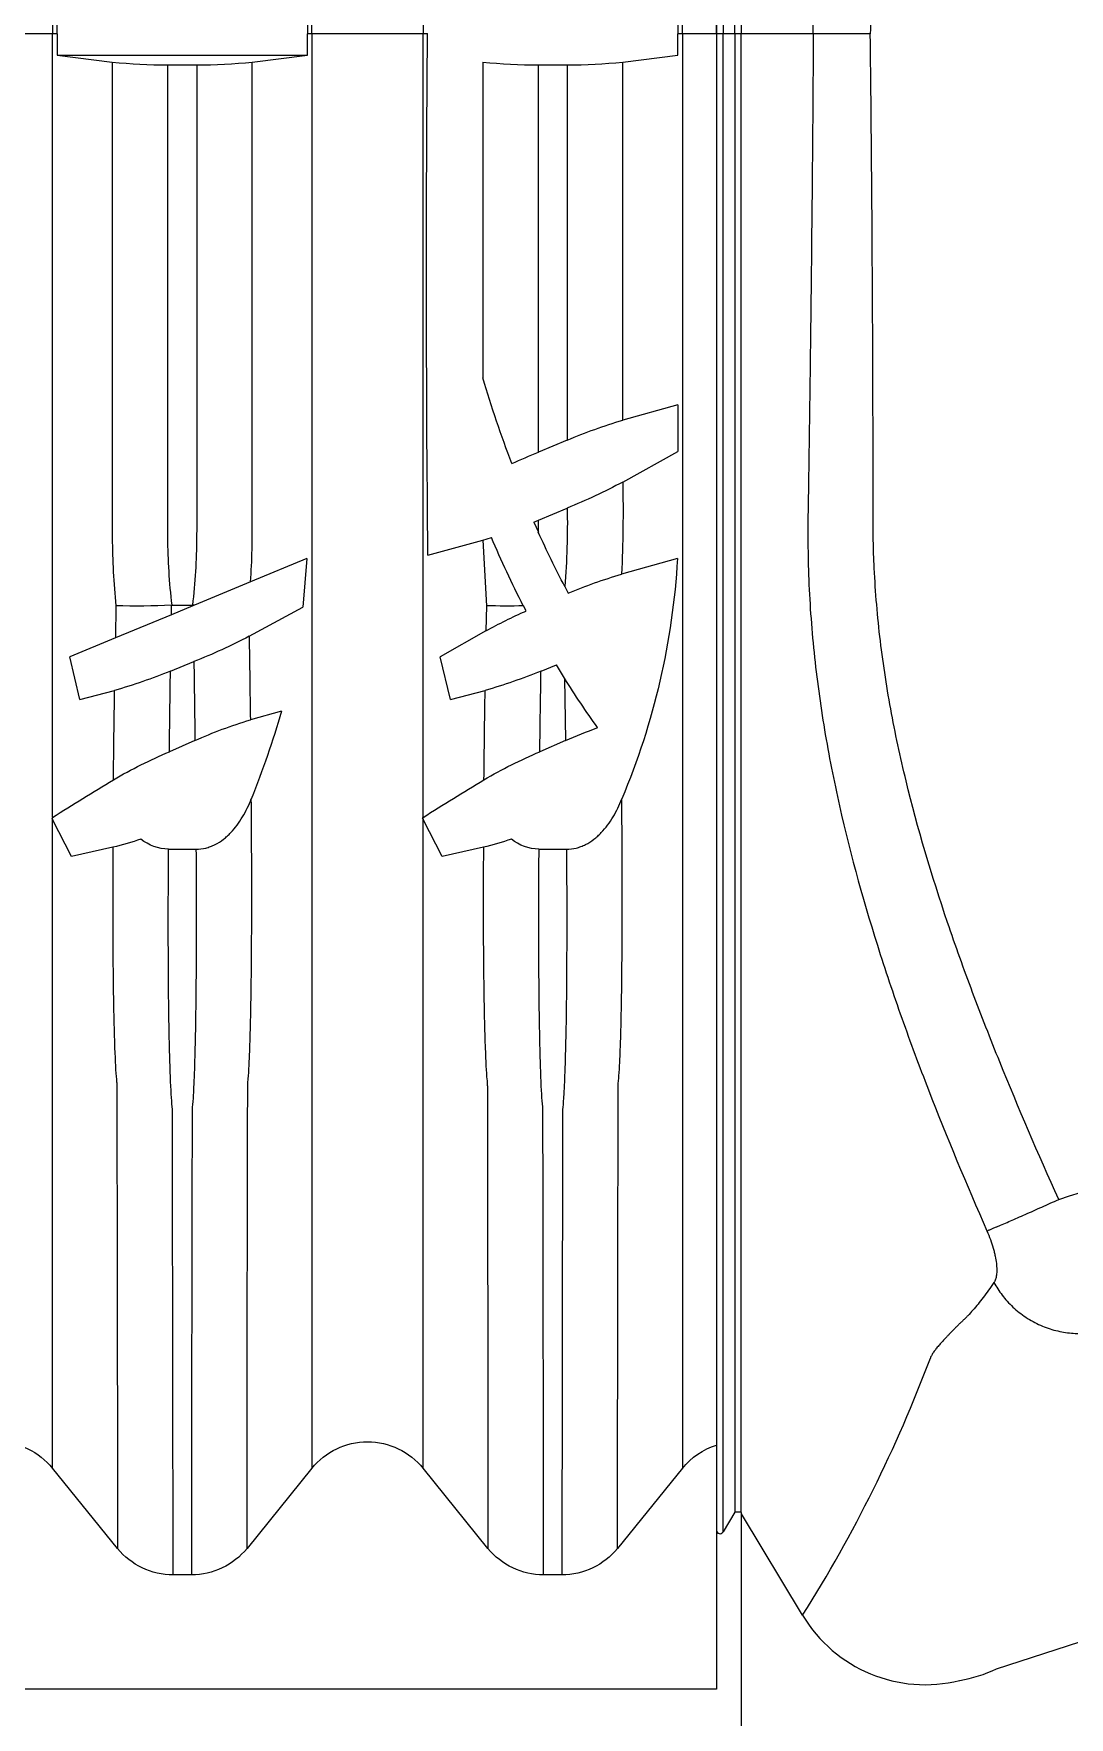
# Model space of a CAD drawing. Header units: millimetres. Extents: x -455371 to 117772, y -78417 to 116564.
# Drawn here: x -36843.1 to -36698.9, y 52981.6 to 53216 of the extents above; entities that cross this region are included whole.
import ezdxf

# ---------------------------------------------------------------- set-up
doc = ezdxf.new("R2010")
doc.units = ezdxf.units.MM
doc.layers.get('0').update_dxf_attribs({"color": 255})
doc.layers.add('BETON-STOP', color=141, linetype='Continuous')
doc.layers.add('Contorno-Cupolex', color=3, linetype='Continuous')
doc.layers.add('quote', color=5, linetype='Continuous', lineweight=15)

# ---------------------------------------------------------------- blocks, each defined once
blk = doc.blocks.new('Cupolex H50')
at = {"layer": 'Contorno-Cupolex', "linetype": 'Continuous'}
for p, q in [((19692.858, 10192.535), (19692.858, 10213.322)), ((19692.951, 10192.535), (19692.858, 10192.535)), ((19692.858, 10192.535), (19692.858, 10171.748)), ((19693.116, 10192.535), (19692.951, 10192.535)), ((19693.201, 10192.535), (19693.116, 10192.535)), ((19694.204, 10192.535), (19693.201, 10192.535)), ((19694.997, 10192.535), (19694.204, 10192.535)), ((19693.116, 10171.996), (19692.951, 10171.722)), ((19693.201, 10171.996), (19693.116, 10171.996)), ((19693.208, 10171.984), (19693.201, 10171.996)), ((19693.208, 10171.976), (19693.208, 10171.984)), ((19694.056, 10170.564), (19693.208, 10171.976)), ((19693.208, 10164.735), (19693.208, 10171.976)), ((19696.753, 10169.82), (19697.911, 10170.197))]:
    blk.add_line(p, q, dxfattribs=at)
for centre, radius, start, end in [((19671.606, 10256.75), 84.511, 287.92489, 291.36419), ((19677.575, 10180.979), 19.496, 327.7108, 339.4596), ((19692.908, 10171.747), 0.0499, 179.2776, 329.0373), ((19695.76, 10171.587), 1.987, 210.9888, 283.9535), ((19695.909, 10171.605), 1.974, 279.6297, 295.3053)]:
    blk.add_arc(centre, radius, start, end, dxfattribs=at)
for points, knots in [([(19693.116, 10192.535), (19693.116, 10193.816), (19693.116, 10195.097), (19693.116, 10197.018), (19693.116, 10197.659), (19693.116, 10198.46), (19693.116, 10198.621), (19693.116, 10198.942), (19693.116, 10199.104), (19693.116, 10199.39), (19693.116, 10199.514), (19693.116, 10199.767), (19693.116, 10199.896), (19693.116, 10200.537), (19693.116, 10201.023), (19693.116, 10201.973), (19693.116, 10202.439), (19693.116, 10203.761), (19693.116, 10204.543), (19693.116, 10205.471), (19693.116, 10205.74), (19693.116, 10206.182), (19693.116, 10206.355), (19693.116, 10206.517), (19693.116, 10206.547), (19693.116, 10206.586), (19693.116, 10206.598), (19693.116, 10206.622), (19693.116, 10206.633), (19693.116, 10206.693), (19693.116, 10206.743), (19693.116, 10206.894), (19693.116, 10206.994), (19693.116, 10207.497), (19693.116, 10207.899), (19693.116, 10209.911), (19693.116, 10211.52), (19693.116, 10213.074)], [0, 0, 0, 0, 0.0625, 0.0625, 0.09375, 0.09375, 0.101562, 0.101562, 0.109375, 0.109375, 0.117187, 0.117187, 0.125, 0.125, 0.15625, 0.15625, 0.1875, 0.1875, 0.25, 0.25, 0.28125, 0.28125, 0.3125, 0.3125, 0.320312, 0.320312, 0.324219, 0.324219, 0.328125, 0.328125, 0.34375, 0.34375, 0.375, 0.375, 0.5, 0.5, 1, 1, 1, 1]), ([(19693.201, 10213.074), (19693.201, 10211.52), (19693.201, 10209.911), (19693.201, 10207.899), (19693.201, 10207.497), (19693.201, 10206.994), (19693.201, 10206.894), (19693.201, 10206.743), (19693.201, 10206.693), (19693.201, 10206.633), (19693.201, 10206.622), (19693.201, 10206.598), (19693.201, 10206.586), (19693.201, 10206.547), (19693.201, 10206.517), (19693.201, 10206.355), (19693.201, 10206.182), (19693.201, 10205.74), (19693.201, 10205.471), (19693.201, 10204.543), (19693.201, 10203.761), (19693.201, 10202.439), (19693.201, 10201.973), (19693.201, 10201.023), (19693.201, 10200.537), (19693.201, 10199.896), (19693.201, 10199.767), (19693.201, 10199.514), (19693.201, 10199.39), (19693.201, 10199.104), (19693.201, 10198.942), (19693.201, 10198.621), (19693.201, 10198.46), (19693.201, 10197.659), (19693.201, 10197.018), (19693.201, 10195.097), (19693.201, 10193.816), (19693.201, 10192.535)], [0, 0, 0, 0, 0.5, 0.5, 0.625, 0.625, 0.65625, 0.65625, 0.671875, 0.671875, 0.675781, 0.675781, 0.679688, 0.679688, 0.6875, 0.6875, 0.71875, 0.71875, 0.75, 0.75, 0.8125, 0.8125, 0.84375, 0.84375, 0.875, 0.875, 0.882813, 0.882813, 0.890625, 0.890625, 0.898438, 0.898438, 0.90625, 0.90625, 0.9375, 0.9375, 1, 1, 1, 1]), ([(19694.204, 10192.535), (19694.201, 10193), (19694.195, 10193.932), (19694.182, 10195.335), (19694.168, 10196.624), (19694.152, 10197.796), (19694.141, 10198.585), (19694.133, 10199.112), (19694.127, 10199.469), (19694.134, 10200.097), (19694.19, 10200.998), (19694.328, 10202.07), (19694.597, 10203.479), (19694.973, 10204.852), (19695.427, 10206.202), (19695.795, 10207.192), (19696.194, 10208.185), (19696.475, 10208.833), (19696.619, 10209.166)], [0, 0, 0, 0, 0.081858, 0.164277, 0.247255, 0.309067, 0.370865, 0.386322, 0.40194, 0.433686, 0.497156, 0.560794, 0.624159, 0.750052, 0.811351, 0.87539, 0.93616, 1, 1, 1, 1]), ([(19697.616, 10208.729), (19697.527, 10208.528), (19697.343, 10208.117), (19697.069, 10207.48), (19696.755, 10206.724), (19696.415, 10205.856), (19696.124, 10205.045), (19695.909, 10204.392), (19695.709, 10203.738), (19695.485, 10202.915), (19695.27, 10201.916), (19695.118, 10200.908), (19695.05, 10200.064), (19695.036, 10199.515), (19695.035, 10199.26), (19695.035, 10199.086), (19695.036, 10198.603), (19695.034, 10197.811), (19695.03, 10196.404), (19695.021, 10194.997), (19695.009, 10193.59), (19695.001, 10192.887), (19694.997, 10192.535)], [0, 0, 0, 0, 0.039685, 0.081401, 0.12514, 0.187502, 0.249718, 0.280702, 0.311603, 0.373204, 0.434675, 0.49602, 0.557011, 0.587479, 0.595205, 0.603053, 0.61891, 0.682454, 0.745963, 0.872985, 0.936476, 1, 1, 1, 1]), ([(19692.951, 10199.383), (19692.951, 10199.251), (19692.951, 10199.12), (19692.951, 10198.681), (19692.951, 10198.373), (19692.951, 10197.452), (19692.951, 10196.837), (19692.951, 10194.993), (19692.951, 10193.764), (19692.951, 10192.535)], [0.8839302, 0.8839302, 0.8839302, 0.8839302, 0.890625, 0.890625, 0.90625, 0.90625, 0.9375, 0.9375, 1, 1, 1, 1]), ([(19692.951, 10185.719), (19692.951, 10185.84), (19692.951, 10185.961), (19692.951, 10186.389), (19692.951, 10186.697), (19692.951, 10187.619), (19692.951, 10188.233), (19692.951, 10190.077), (19692.951, 10191.306), (19692.951, 10192.535)], [0.8844651, 0.8844651, 0.8844651, 0.8844651, 0.890625, 0.890625, 0.90625, 0.90625, 0.9375, 0.9375, 1, 1, 1, 1]), ([(19693.116, 10192.535), (19693.116, 10191.89), (19693.116, 10191.245), (19693.116, 10189.955), (19693.116, 10189.309), (19693.116, 10188.019), (19693.116, 10187.374), (19693.116, 10186.406), (19693.116, 10186.083), (19693.116, 10185.44), (19693.116, 10185.117), (19693.116, 10184.478), (19693.116, 10184.165), (19693.116, 10183.551), (19693.116, 10183.249), (19693.116, 10182.657), (19693.116, 10182.365), (19693.116, 10181.811), (19693.116, 10181.544), (19693.116, 10180.784), (19693.116, 10180.317), (19693.116, 10179.729), (19693.116, 10179.548), (19693.116, 10179.222), (19693.116, 10179.074), (19693.116, 10178.693), (19693.116, 10178.525), (19693.116, 10178.326), (19693.116, 10178.225), (19693.116, 10178.024), (19693.116, 10177.924), (19693.116, 10177.723), (19693.116, 10177.623), (19693.116, 10177.321), (19693.116, 10177.121), (19693.116, 10176.719), (19693.116, 10176.518), (19693.116, 10175.916), (19693.116, 10175.515), (19693.116, 10174.712), (19693.116, 10174.311), (19693.116, 10173.271), (19693.116, 10172.633), (19693.116, 10171.996)], [0, 0, 0, 0, 0.032927, 0.032927, 0.065853, 0.065853, 0.09878, 0.09878, 0.115243, 0.115243, 0.131706, 0.131706, 0.14817, 0.14817, 0.164633, 0.164633, 0.181096, 0.181096, 0.197559, 0.197559, 0.230486, 0.230486, 0.246949, 0.246949, 0.263413, 0.263413, 0.296339, 0.296339, 0.329266, 0.329266, 0.362192, 0.362192, 0.395119, 0.395119, 0.460972, 0.460972, 0.526825, 0.526825, 0.658531, 0.658531, 0.790238, 0.790238, 1, 1, 1, 1]), ([(19693.201, 10171.996), (19693.201, 10172.633), (19693.201, 10173.271), (19693.201, 10174.311), (19693.201, 10174.712), (19693.201, 10175.515), (19693.201, 10175.916), (19693.201, 10176.518), (19693.201, 10176.719), (19693.201, 10177.121), (19693.201, 10177.321), (19693.201, 10177.623), (19693.201, 10177.723), (19693.201, 10177.924), (19693.201, 10178.024), (19693.201, 10178.225), (19693.201, 10178.326), (19693.201, 10178.525), (19693.201, 10178.693), (19693.201, 10179.074), (19693.201, 10179.222), (19693.201, 10179.548), (19693.201, 10179.729), (19693.201, 10180.317), (19693.201, 10180.784), (19693.201, 10181.544), (19693.201, 10181.811), (19693.201, 10182.365), (19693.201, 10182.657), (19693.201, 10183.249), (19693.201, 10183.551), (19693.201, 10184.165), (19693.201, 10184.478), (19693.201, 10185.117), (19693.201, 10185.44), (19693.201, 10186.083), (19693.201, 10186.406), (19693.201, 10187.374), (19693.201, 10188.019), (19693.201, 10189.309), (19693.201, 10189.955), (19693.201, 10191.245), (19693.201, 10191.89), (19693.201, 10192.535)], [0, 0, 0, 0, 0.209762, 0.209762, 0.341469, 0.341469, 0.473175, 0.473175, 0.539028, 0.539028, 0.604881, 0.604881, 0.637808, 0.637808, 0.670734, 0.670734, 0.703661, 0.703661, 0.736587, 0.736587, 0.753051, 0.753051, 0.769514, 0.769514, 0.802441, 0.802441, 0.818904, 0.818904, 0.835367, 0.835367, 0.85183, 0.85183, 0.868294, 0.868294, 0.884757, 0.884757, 0.90122, 0.90122, 0.934147, 0.934147, 0.967073, 0.967073, 1, 1, 1, 1]), ([(19694.204, 10192.535), (19694.196, 10191.132), (19694.183, 10189.729), (19694.161, 10187.975), (19694.157, 10187.624), (19694.15, 10187.098), (19694.147, 10186.923), (19694.142, 10186.572), (19694.14, 10186.397), (19694.136, 10186.134), (19694.134, 10186.047), (19694.131, 10185.871), (19694.13, 10185.783), (19694.129, 10185.648), (19694.129, 10185.603), (19694.129, 10185.513), (19694.13, 10185.468), (19694.131, 10185.333), (19694.133, 10185.243), (19694.145, 10184.793), (19694.167, 10184.434), (19694.219, 10183.895), (19694.239, 10183.716), (19694.285, 10183.358), (19694.31, 10183.179), (19694.396, 10182.644), (19694.463, 10182.291), (19694.692, 10181.241), (19694.881, 10180.552), (19695.203, 10179.533), (19695.317, 10179.195), (19695.554, 10178.525), (19695.678, 10178.193), (19696.062, 10177.202), (19696.335, 10176.551), (19696.619, 10175.905)], [0, 0, 0, 0, 0.25, 0.25, 0.3125, 0.3125, 0.34375, 0.34375, 0.375, 0.375, 0.390625, 0.390625, 0.40625, 0.40625, 0.414062, 0.414062, 0.421875, 0.421875, 0.4375, 0.4375, 0.5, 0.5, 0.53125, 0.53125, 0.5625, 0.5625, 0.625, 0.625, 0.75, 0.75, 0.8125, 0.8125, 0.875, 0.875, 1, 1, 1, 1]), ([(19697.616, 10176.341), (19697.331, 10176.975), (19697.057, 10177.611), (19696.667, 10178.572), (19696.541, 10178.894), (19696.298, 10179.54), (19696.182, 10179.865), (19695.851, 10180.841), (19695.655, 10181.496), (19695.414, 10182.489), (19695.342, 10182.822), (19695.25, 10183.325), (19695.222, 10183.493), (19695.172, 10183.829), (19695.149, 10183.997), (19695.091, 10184.501), (19695.064, 10184.838), (19695.045, 10185.259), (19695.042, 10185.344), (19695.039, 10185.47), (19695.038, 10185.513), (19695.037, 10185.597), (19695.036, 10185.639), (19695.035, 10185.766), (19695.035, 10185.853), (19695.035, 10186.027), (19695.035, 10186.115), (19695.036, 10186.379), (19695.035, 10186.556), (19695.035, 10186.907), (19695.035, 10187.083), (19695.033, 10187.611), (19695.032, 10187.963), (19695.025, 10189.721), (19695.013, 10191.128), (19694.997, 10192.535)], [0, 0, 0, 0, 0.125, 0.125, 0.1875, 0.1875, 0.25, 0.25, 0.375, 0.375, 0.4375, 0.4375, 0.46875, 0.46875, 0.5, 0.5, 0.5625, 0.5625, 0.578125, 0.578125, 0.585938, 0.585938, 0.59375, 0.59375, 0.609375, 0.609375, 0.625, 0.625, 0.65625, 0.65625, 0.6875, 0.6875, 0.75, 0.75, 1, 1, 1, 1]), ([(19692.951, 10171.722), (19692.951, 10173.251), (19692.951, 10174.786), (19692.951, 10176.704), (19692.951, 10177.088), (19692.951, 10177.663), (19692.951, 10177.855), (19692.951, 10178.071), (19692.951, 10178.095), (19692.951, 10178.143), (19692.951, 10178.165), (19692.951, 10178.247), (19692.951, 10178.319), (19692.951, 10178.585), (19692.951, 10178.839), (19692.951, 10179.308), (19692.951, 10179.479), (19692.951, 10179.851), (19692.951, 10180.054), (19692.951, 10180.701), (19692.951, 10181.177), (19692.951, 10181.956), (19692.951, 10182.229), (19692.951, 10182.785), (19692.951, 10183.07), (19692.951, 10183.649), (19692.951, 10183.944), (19692.951, 10184.545), (19692.951, 10184.854), (19692.951, 10185.314), (19692.951, 10185.468), (19692.951, 10185.654), (19692.951, 10185.686), (19692.951, 10185.719)], [0, 0, 0, 0, 0.5, 0.5, 0.625, 0.625, 0.6875, 0.6875, 0.6953125, 0.6953125, 0.703125, 0.703125, 0.71875, 0.71875, 0.75, 0.75, 0.765625, 0.765625, 0.78125, 0.78125, 0.8125, 0.8125, 0.828125, 0.828125, 0.84375, 0.84375, 0.859375, 0.859375, 0.875, 0.875, 0.8828125, 0.8828125, 0.8844651, 0.8844651, 0.8844651, 0.8844651]), ([(19696.619, 10175.905), (19696.636, 10175.864), (19696.652, 10175.824), (19696.681, 10175.745), (19696.694, 10175.705), (19696.711, 10175.647), (19696.716, 10175.628), (19696.725, 10175.591), (19696.729, 10175.572), (19696.74, 10175.519), (19696.745, 10175.485), (19696.751, 10175.438), (19696.752, 10175.423), (19696.754, 10175.393), (19696.755, 10175.379), (19696.755, 10175.338), (19696.753, 10175.313), (19696.747, 10175.269), (19696.743, 10175.249), (19696.731, 10175.215), (19696.724, 10175.2), (19696.715, 10175.188)], [0, 0, 0, 0, 0.125, 0.125, 0.25, 0.25, 0.3125, 0.3125, 0.375, 0.375, 0.5, 0.5, 0.5625, 0.5625, 0.625, 0.625, 0.75, 0.75, 0.875, 0.875, 1, 1, 1, 1]), ([(19696.715, 10175.188), (19696.665, 10175.114), (19696.616, 10175.044), (19696.518, 10174.916), (19696.47, 10174.857), (19696.4, 10174.777), (19696.377, 10174.751), (19696.342, 10174.715), (19696.331, 10174.704), (19696.314, 10174.687), (19696.308, 10174.681), (19696.297, 10174.67), (19696.291, 10174.665), (19696.274, 10174.649), (19696.263, 10174.638), (19696.246, 10174.622), (19696.24, 10174.617), (19696.228, 10174.606), (19696.223, 10174.6), (19696.211, 10174.589), (19696.206, 10174.584), (19696.194, 10174.572), (19696.189, 10174.567), (19696.178, 10174.556), (19696.173, 10174.55), (19696.163, 10174.54), (19696.158, 10174.535), (19696.133, 10174.509), (19696.113, 10174.49), (19696.085, 10174.46), (19696.076, 10174.451), (19696.058, 10174.432), (19696.05, 10174.423), (19696.024, 10174.395), (19696.008, 10174.378), (19695.977, 10174.344), (19695.963, 10174.328), (19695.935, 10174.296), (19695.922, 10174.281), (19695.898, 10174.25), (19695.887, 10174.236), (19695.867, 10174.207), (19695.859, 10174.193), (19695.847, 10174.172), (19695.844, 10174.165), (19695.839, 10174.155), (19695.837, 10174.152), (19695.834, 10174.145), (19695.833, 10174.142), (19695.832, 10174.138)], [0, 0, 0, 0, 0.125, 0.125, 0.25, 0.25, 0.3125, 0.3125, 0.34375, 0.34375, 0.359375, 0.359375, 0.375, 0.375, 0.40625, 0.40625, 0.421875, 0.421875, 0.4375, 0.4375, 0.453125, 0.453125, 0.46875, 0.46875, 0.484375, 0.484375, 0.5, 0.5, 0.5625, 0.5625, 0.59375, 0.59375, 0.625, 0.625, 0.6875, 0.6875, 0.75, 0.75, 0.8125, 0.8125, 0.875, 0.875, 0.9375, 0.9375, 0.96875, 0.96875, 0.984375, 0.984375, 1, 1, 1, 1])]:
    blk.add_open_spline(points, degree=3, knots=knots, dxfattribs=at)
for points, weights in [([(19696.619, 10175.905), (19696.875, 10176.009), (19697.616, 10176.341)], [1, 0.837824847321, 1]), ([(19696.715, 10175.188), (19697.215, 10174.272), (19698.2, 10174.517)], [1, 0.774238593566, 1])]:
    blk.add_rational_spline(points, weights, degree=2, dxfattribs=at)
blk = doc.blocks.new('*U2212')
at = {"xscale": 10.01836209701863, "yscale": 10.01836209701863, "zscale": 10.01836209701863}
blk.add_blockref('Cupolex H50', (-197854.97, -102387.76), dxfattribs=at)
blk = doc.blocks.new('*U2213')
at = {"layer": 'quote', "color": 0, "linetype": 'ByBlock', "lineweight": -2, "transparency": 16777216}
blk.add_blockref('*U2212', (1345, -1345), dxfattribs=at)
blk = doc.blocks.new('Bs H50 tacca 4')
at = {"layer": 'BETON-STOP'}
for p, q in [((19692.858, 10055.839), (19675.579, 10055.839)), ((19692.858, 10009.839), (19692.858, 10055.839)), ((19685.561, 10054.254), (19685.306, 10054.254)), ((19690.711, 10054.254), (19690.456, 10054.254)), ((19684.533, 10053.884), (19683.631, 10052.772)), ((19687.235, 10052.772), (19686.334, 10053.884)), ((19689.683, 10053.884), (19688.781, 10052.772)), ((19692.385, 10052.772), (19691.484, 10053.884)), ((19683.895, 10044.27), (19683.631, 10043.755)), ((19684.469, 10044.143), (19683.895, 10044.27)), ((19685.243, 10044.17), (19685.624, 10044.17)), ((19689.045, 10044.27), (19688.781, 10043.755)), ((19689.619, 10044.143), (19689.045, 10044.27)), ((19690.393, 10044.17), (19690.774, 10044.17)), ((19683.62, 10043.734), (19683.631, 10043.755)), ((19683.631, 10043.728), (19683.62, 10043.734)), ((19688.77, 10043.734), (19688.781, 10043.755)), ((19688.781, 10043.728), (19688.77, 10043.734)), ((19685.61, 10042.661), (19685.255, 10042.815)), ((19690.76, 10042.661), (19690.405, 10042.815)), ((19690.748, 10041.794), (19690.76, 10042.661)), ((19686.811, 10042.253), (19686.38, 10042.373)), ((19684.01, 10042.089), (19683.87, 10041.498)), ((19684.01, 10042.089), (19684.492, 10041.964)), ((19689.16, 10042.089), (19689.02, 10041.498)), ((19689.16, 10042.089), (19689.642, 10041.964)), ((19685.27, 10041.694), (19685.595, 10041.563)), ((19690.42, 10041.694), (19690.634, 10041.608)), ((19690.748, 10041.794), (19690.634, 10041.608)), ((19684.504, 10041.235), (19683.87, 10041.498)), ((19689.655, 10041.136), (19689.02, 10041.498)), ((19684.511, 10040.787), (19684.504, 10041.235)), ((19685.282, 10040.913), (19684.504, 10041.235)), ((19686.363, 10041.212), (19687.111, 10040.805)), ((19689.661, 10040.787), (19689.655, 10041.136)), ((19685.282, 10040.913), (19685.285, 10040.779)), ((19685.582, 10040.789), (19685.282, 10040.913)), ((19685.285, 10040.779), (19685.292, 10040.779)), ((19685.292, 10040.779), (19685.575, 10040.779)), ((19685.575, 10040.779), (19685.582, 10040.779)), ((19685.582, 10040.779), (19685.582, 10040.789)), ((19685.603, 10040.78), (19685.582, 10040.789)), ((19685.603, 10040.78), (19685.582, 10040.779)), ((19686.383, 10040.457), (19685.603, 10040.78)), ((19687.166, 10040.132), (19687.111, 10040.805)), ((19689.611, 10039.876), (19689.661, 10040.787)), ((19690.212, 10040.86), (19690.175, 10040.789)), ((19687.166, 10040.132), (19686.383, 10040.457)), ((19690.751, 10040.522), (19690.799, 10040.613)), ((19692.316, 10040.132), (19691.54, 10040.348)), ((19688.849, 10040.085), (19689.611, 10039.876)), ((19689.611, 10039.876), (19689.732, 10039.839)), ((19690.319, 10039.624), (19690.383, 10039.766)), ((19690.383, 10039.766), (19690.383, 10039.597)), ((19690.319, 10039.624), (19690.383, 10039.597)), ((19690.383, 10039.597), (19690.784, 10039.431)), ((19691.557, 10039.07), (19692.324, 10038.645)), ((19690.383, 10038.652), (19690.383, 10033.275)), ((19690.784, 10038.486), (19690.383, 10038.652)), ((19692.324, 10037.996), (19692.324, 10038.645)), ((19690.784, 10033.275), (19690.784, 10038.486)), ((19692.324, 10037.996), (19691.557, 10038.208)), ((19683.693, 10033.139), (19684.46, 10033.237)), ((19685.634, 10033.275), (19685.233, 10033.275)), ((19686.407, 10033.237), (19687.174, 10033.139)), ((19690.784, 10033.275), (19690.383, 10033.275)), ((19691.557, 10033.237), (19692.324, 10033.139)), ((19683.693, 10032.839), (19683.693, 10033.139)), ((19683.693, 10033.139), (19687.174, 10033.139)), ((19687.174, 10033.139), (19687.174, 10032.839)), ((19692.324, 10033.139), (19692.324, 10032.839)), ((19683.631, 10032.839), (19682.085, 10032.839)), ((19683.693, 10032.839), (19683.631, 10032.839)), ((19683.693, 10032.839), (19683.693, 10032.539)), ((19687.235, 10032.839), (19687.174, 10032.839)), ((19687.174, 10032.539), (19687.174, 10032.839)), ((19688.781, 10032.839), (19687.235, 10032.839)), ((19688.843, 10032.839), (19688.781, 10032.839)), ((19692.385, 10032.839), (19692.324, 10032.839)), ((19692.324, 10032.539), (19692.324, 10032.839)), ((19692.858, 10032.839), (19692.385, 10032.839))]:
    blk.add_line(p, q, dxfattribs=at)
for centre, radius, start, end in [((19685.307, 10053.259), 0.995, 90.0853, 141.0771), ((19685.559, 10053.258), 0.996, 38.931, 89.9066), ((19690.457, 10053.259), 0.995, 90.0853, 141.0771), ((19690.709, 10053.258), 0.996, 38.931, 89.9066), ((19682.858, 10053.395), 0.992, 218.8507, 321.1493), ((19688.008, 10053.395), 0.992, 218.8507, 321.1493), ((19693.158, 10053.395), 0.992, 218.8507, 252.4043), ((19685.256, 10043.537), 0.633, 91.2639, 128.8863), ((19690.406, 10043.537), 0.633, 91.2639, 128.8863), ((19683.423, 10039.817), 4.451, 71.1754, 76.4034), ((19688.573, 10039.817), 4.451, 71.1754, 76.4034), ((19703.713, 10075.219), 37.349, 237.473, 238.9994), ((19708.863, 10075.219), 37.349, 237.473, 238.9994), ((19674.405, 10038.676), 12.912, 16.0869, 21.8067), ((19682.218, 10039.553), 10.115, 3.2828, 22.796), ((19925.582, 10045.627), 241.117, 180.57577, 180.87046), ((19688.111, 10049.505), 7.274, 240.0223, 246.8784), ((19930.732, 10045.627), 241.117, 180.57577, 180.87046), ((19693.261, 10049.505), 7.274, 240.0223, 246.8784), ((20008.511, 10046.687), 323.28, 180.68628, 180.88504), ((20013.661, 10046.687), 323.28, 180.68628, 180.88504), ((19336.282, 10047.052), 349.356, 359.09979, 359.2798), ((19688.224, 10048.493), 6.392, 245.8601, 253.2339), ((19694.279, 10050.745), 8.817, 246.4812, 249.6136), ((19250.396, 10048.421), 436.026, 359.05265, 359.20533), ((19701.177, 10035.322), 12.274, 144.3188, 148.1761), ((19682.612, 10035.294), 6.93, 67.4443, 74.2569), ((19687.762, 10035.294), 6.93, 67.4443, 74.2569), ((19682.588, 10033.981), 8.157, 62.4371, 68.3733), ((19693.121, 10047.441), 7.195, 241.1997, 246.1501), ((19684.804, 10031.86), 8.932, 86.9126, 91.8782), ((19689.941, 10033.676), 7.116, 88.1178, 92.2569), ((19703.083, 10034.189), 14.498, 152.9216, 157.0622), ((19705.558, 10032.839), 16.682, 152.577, 155.463), ((19679.604, 10039.643), 11.182, 358.9164, 4.5085), ((19693.586, 10047.229), 7.179, 247.1514, 253.4401), ((19671.171, 10039.447), 20.389, 358.9401, 2.5327), ((20065.034, 10036.159), 376.206, 179.4021, 180.50569), ((19687.603, 10031.628), 8.426, 62.0178, 67.8232), ((19705.558, 10032.839), 16.65, 158.9776, 163.305), ((19694.484, 10048.562), 10.725, 245.3846, 247.52), ((19693.647, 10045.218), 7.315, 246.961, 253.3986), ((19685.169, 10026.768), 6.508, 89.4367, 96.2533), ((19685.686, 10026.53), 6.746, 83.8671, 90.4429), ((19690.319, 10026.768), 6.508, 89.4367, 96.2533), ((19690.836, 10026.53), 6.746, 83.8671, 90.4429)]:
    blk.add_arc(centre, radius, start, end, dxfattribs=at)
for points, knots in [([(19685.306, 10054.254), (19685.306, 10053.001), (19685.303, 10051.745), (19685.3, 10049.861), (19685.299, 10049.233), (19685.298, 10048.448), (19685.297, 10048.291), (19685.297, 10048.056), (19685.297, 10047.977), (19685.297, 10047.859), (19685.298, 10047.822), (19685.294, 10047.739), (19685.287, 10047.685), (19685.275, 10047.495), (19685.268, 10047.326), (19685.258, 10047.001), (19685.255, 10046.882), (19685.25, 10046.625), (19685.247, 10046.488), (19685.242, 10046.048), (19685.24, 10045.717), (19685.239, 10044.983), (19685.24, 10044.59), (19685.243, 10044.17)], [0, 0, 0, 0, 0.5, 0.5, 0.75, 0.75, 0.8125, 0.8125, 0.84375, 0.84375, 0.859375, 0.859375, 0.875, 0.875, 0.90625, 0.90625, 0.921875, 0.921875, 0.9375, 0.9375, 0.96875, 0.96875, 1, 1, 1, 1]), ([(19685.624, 10044.17), (19685.627, 10044.593), (19685.628, 10044.988), (19685.627, 10045.538), (19685.626, 10045.715), (19685.624, 10046.048), (19685.623, 10046.205), (19685.617, 10046.646), (19685.612, 10046.902), (19685.602, 10047.227), (19685.598, 10047.324), (19685.591, 10047.495), (19685.587, 10047.568), (19685.579, 10047.694), (19685.572, 10047.746), (19685.569, 10047.827), (19685.57, 10047.865), (19685.57, 10047.983), (19685.57, 10048.061), (19685.569, 10048.296), (19685.569, 10048.453), (19685.567, 10049.238), (19685.566, 10049.865), (19685.563, 10051.747), (19685.561, 10053.002), (19685.561, 10054.254)], [0, 0, 0, 0, 0.03125, 0.03125, 0.046875, 0.046875, 0.0625, 0.0625, 0.09375, 0.09375, 0.109375, 0.109375, 0.125, 0.125, 0.140625, 0.140625, 0.15625, 0.15625, 0.1875, 0.1875, 0.25, 0.25, 0.5, 0.5, 1, 1, 1, 1]), ([(19690.456, 10054.254), (19690.456, 10053.001), (19690.453, 10051.745), (19690.45, 10049.861), (19690.449, 10049.233), (19690.448, 10048.448), (19690.447, 10048.291), (19690.447, 10048.056), (19690.447, 10047.977), (19690.447, 10047.859), (19690.448, 10047.822), (19690.444, 10047.739), (19690.437, 10047.685), (19690.425, 10047.495), (19690.418, 10047.326), (19690.408, 10047.001), (19690.405, 10046.882), (19690.4, 10046.625), (19690.397, 10046.488), (19690.392, 10046.048), (19690.39, 10045.717), (19690.389, 10044.983), (19690.39, 10044.59), (19690.393, 10044.17)], [0, 0, 0, 0, 0.5, 0.5, 0.75, 0.75, 0.8125, 0.8125, 0.84375, 0.84375, 0.859375, 0.859375, 0.875, 0.875, 0.90625, 0.90625, 0.921875, 0.921875, 0.9375, 0.9375, 0.96875, 0.96875, 1, 1, 1, 1]), ([(19690.774, 10044.17), (19690.777, 10044.593), (19690.778, 10044.988), (19690.777, 10045.538), (19690.776, 10045.715), (19690.774, 10046.048), (19690.773, 10046.205), (19690.767, 10046.646), (19690.762, 10046.902), (19690.752, 10047.227), (19690.748, 10047.324), (19690.741, 10047.495), (19690.737, 10047.568), (19690.729, 10047.694), (19690.722, 10047.746), (19690.719, 10047.827), (19690.72, 10047.865), (19690.72, 10047.983), (19690.72, 10048.061), (19690.719, 10048.296), (19690.719, 10048.453), (19690.717, 10049.238), (19690.716, 10049.865), (19690.713, 10051.747), (19690.711, 10053.002), (19690.711, 10054.254)], [0, 0, 0, 0, 0.03125, 0.03125, 0.046875, 0.046875, 0.0625, 0.0625, 0.09375, 0.09375, 0.109375, 0.109375, 0.125, 0.125, 0.140625, 0.140625, 0.15625, 0.15625, 0.1875, 0.1875, 0.25, 0.25, 0.5, 0.5, 1, 1, 1, 1]), ([(19684.469, 10044.143), (19684.467, 10044.552), (19684.467, 10044.933), (19684.468, 10045.461), (19684.469, 10045.628), (19684.472, 10045.942), (19684.474, 10046.089), (19684.478, 10046.363), (19684.481, 10046.49), (19684.487, 10046.725), (19684.49, 10046.833), (19684.501, 10047.122), (19684.508, 10047.265), (19684.52, 10047.391), (19684.523, 10047.413), (19684.524, 10047.453), (19684.524, 10047.472), (19684.524, 10047.53), (19684.524, 10047.569), (19684.524, 10047.685), (19684.524, 10047.763), (19684.525, 10047.995), (19684.525, 10048.15), (19684.527, 10048.925), (19684.527, 10049.546), (19684.531, 10051.406), (19684.533, 10052.646), (19684.533, 10053.884)], [0, 0, 0, 0, 0.03125, 0.03125, 0.046875, 0.046875, 0.0625, 0.0625, 0.078125, 0.078125, 0.09375, 0.09375, 0.125, 0.125, 0.132812, 0.132812, 0.140625, 0.140625, 0.15625, 0.15625, 0.1875, 0.1875, 0.25, 0.25, 0.5, 0.5, 1, 1, 1, 1]), ([(19686.334, 10053.884), (19686.334, 10052.623), (19686.336, 10051.359), (19686.339, 10049.464), (19686.34, 10048.832), (19686.342, 10048.042), (19686.342, 10047.884), (19686.343, 10047.647), (19686.343, 10047.568), (19686.343, 10047.469), (19686.343, 10047.45), (19686.344, 10047.409), (19686.347, 10047.386), (19686.355, 10047.308), (19686.359, 10047.246), (19686.366, 10047.098), (19686.37, 10047.012), (19686.377, 10046.819), (19686.38, 10046.709), (19686.389, 10046.352), (19686.393, 10046.075), (19686.397, 10045.603), (19686.398, 10045.436), (19686.399, 10045.084), (19686.4, 10044.897), (19686.399, 10044.32), (19686.397, 10043.909), (19686.393, 10043.472)], [0, 0, 0, 0, 0.5, 0.5, 0.75, 0.75, 0.8125, 0.8125, 0.84375, 0.84375, 0.851563, 0.851563, 0.859375, 0.859375, 0.875, 0.875, 0.890625, 0.890625, 0.90625, 0.90625, 0.9375, 0.9375, 0.953125, 0.953125, 0.96875, 0.96875, 1, 1, 1, 1]), ([(19689.619, 10044.143), (19689.617, 10044.552), (19689.617, 10044.933), (19689.618, 10045.461), (19689.619, 10045.628), (19689.622, 10045.942), (19689.624, 10046.089), (19689.628, 10046.363), (19689.631, 10046.49), (19689.637, 10046.725), (19689.64, 10046.833), (19689.651, 10047.122), (19689.658, 10047.265), (19689.67, 10047.391), (19689.673, 10047.413), (19689.674, 10047.453), (19689.674, 10047.472), (19689.674, 10047.53), (19689.674, 10047.569), (19689.674, 10047.685), (19689.674, 10047.763), (19689.675, 10047.995), (19689.675, 10048.15), (19689.677, 10048.925), (19689.677, 10049.546), (19689.681, 10051.406), (19689.683, 10052.646), (19689.683, 10053.884)], [0, 0, 0, 0, 0.03125, 0.03125, 0.046875, 0.046875, 0.0625, 0.0625, 0.078125, 0.078125, 0.09375, 0.09375, 0.125, 0.125, 0.132813, 0.132813, 0.140625, 0.140625, 0.15625, 0.15625, 0.1875, 0.1875, 0.25, 0.25, 0.5, 0.5, 1, 1, 1, 1]), ([(19691.484, 10053.884), (19691.484, 10052.623), (19691.486, 10051.359), (19691.489, 10049.464), (19691.49, 10048.832), (19691.492, 10048.042), (19691.492, 10047.884), (19691.493, 10047.647), (19691.493, 10047.568), (19691.493, 10047.469), (19691.493, 10047.45), (19691.494, 10047.409), (19691.497, 10047.386), (19691.505, 10047.308), (19691.509, 10047.246), (19691.516, 10047.098), (19691.52, 10047.012), (19691.527, 10046.819), (19691.53, 10046.709), (19691.539, 10046.352), (19691.543, 10046.075), (19691.547, 10045.603), (19691.548, 10045.436), (19691.549, 10045.084), (19691.55, 10044.897), (19691.549, 10044.32), (19691.547, 10043.909), (19691.543, 10043.472)], [0, 0, 0, 0, 0.5, 0.5, 0.75, 0.75, 0.8125, 0.8125, 0.84375, 0.84375, 0.851562, 0.851562, 0.859375, 0.859375, 0.875, 0.875, 0.890625, 0.890625, 0.90625, 0.90625, 0.9375, 0.9375, 0.953125, 0.953125, 0.96875, 0.96875, 1, 1, 1, 1]), ([(19683.631, 10052.772), (19683.631, 10051.565), (19683.631, 10050.357), (19683.631, 10048.546), (19683.631, 10047.942), (19683.631, 10047.036), (19683.631, 10046.735), (19683.631, 10046.395), (19683.631, 10046.359), (19683.631, 10046.279), (19683.631, 10046.225), (19683.631, 10046.027), (19683.631, 10045.848), (19683.63, 10045.395), (19683.63, 10045.117), (19683.631, 10044.492), (19683.631, 10044.143), (19683.631, 10043.755)], [0, 0, 0, 0, 0.5, 0.5, 0.75, 0.75, 0.875, 0.875, 0.890625, 0.890625, 0.90625, 0.90625, 0.9375, 0.9375, 0.96875, 0.96875, 1, 1, 1, 1]), ([(19687.235, 10032.839), (19687.235, 10034.04), (19687.235, 10035.241), (19687.235, 10037.042), (19687.235, 10037.643), (19687.235, 10038.544), (19687.235, 10038.844), (19687.235, 10039.294), (19687.235, 10039.444), (19687.235, 10039.745), (19687.235, 10039.895), (19687.236, 10040.345), (19687.236, 10040.645), (19687.236, 10041.244), (19687.236, 10041.538), (19687.236, 10042.11), (19687.236, 10042.388), (19687.236, 10042.932), (19687.236, 10043.198), (19687.236, 10043.952), (19687.236, 10044.404), (19687.236, 10045.199), (19687.236, 10045.526), (19687.236, 10045.911), (19687.236, 10046.021), (19687.236, 10046.2), (19687.235, 10046.27), (19687.235, 10046.369), (19687.235, 10046.413), (19687.235, 10046.507), (19687.235, 10046.554), (19687.235, 10046.788), (19687.235, 10046.974), (19687.235, 10047.535), (19687.235, 10047.909), (19687.235, 10049.78), (19687.235, 10051.276), (19687.235, 10052.772)], [0, 0, 0, 0, 0.0625, 0.0625, 0.09375, 0.09375, 0.109375, 0.109375, 0.117187, 0.117187, 0.125, 0.125, 0.140625, 0.140625, 0.15625, 0.15625, 0.171875, 0.171875, 0.1875, 0.1875, 0.21875, 0.21875, 0.25, 0.25, 0.265625, 0.265625, 0.28125, 0.28125, 0.296875, 0.296875, 0.3125, 0.3125, 0.375, 0.375, 0.5, 0.5, 1, 1, 1, 1]), ([(19688.781, 10052.772), (19688.781, 10051.565), (19688.781, 10050.357), (19688.781, 10048.546), (19688.781, 10047.942), (19688.781, 10047.036), (19688.781, 10046.735), (19688.781, 10046.395), (19688.781, 10046.359), (19688.781, 10046.279), (19688.781, 10046.225), (19688.781, 10046.027), (19688.781, 10045.848), (19688.78, 10045.395), (19688.78, 10045.117), (19688.781, 10044.492), (19688.781, 10044.143), (19688.781, 10043.755)], [0, 0, 0, 0, 0.5, 0.5, 0.75, 0.75, 0.875, 0.875, 0.890625, 0.890625, 0.90625, 0.90625, 0.9375, 0.9375, 0.96875, 0.96875, 1, 1, 1, 1]), ([(19692.385, 10032.839), (19692.385, 10034.04), (19692.385, 10035.241), (19692.385, 10037.042), (19692.385, 10037.643), (19692.385, 10038.544), (19692.385, 10038.844), (19692.385, 10039.294), (19692.385, 10039.444), (19692.385, 10039.745), (19692.385, 10039.895), (19692.386, 10040.345), (19692.386, 10040.645), (19692.386, 10041.244), (19692.386, 10041.538), (19692.386, 10042.11), (19692.386, 10042.388), (19692.386, 10042.932), (19692.386, 10043.198), (19692.386, 10043.952), (19692.386, 10044.404), (19692.386, 10045.199), (19692.386, 10045.526), (19692.386, 10045.911), (19692.386, 10046.021), (19692.386, 10046.2), (19692.385, 10046.27), (19692.385, 10046.369), (19692.385, 10046.413), (19692.385, 10046.507), (19692.385, 10046.554), (19692.385, 10046.788), (19692.385, 10046.974), (19692.385, 10047.535), (19692.385, 10047.909), (19692.385, 10049.78), (19692.385, 10051.276), (19692.385, 10052.772)], [0, 0, 0, 0, 0.0625, 0.0625, 0.09375, 0.09375, 0.109375, 0.109375, 0.117188, 0.117188, 0.125, 0.125, 0.140625, 0.140625, 0.15625, 0.15625, 0.171875, 0.171875, 0.1875, 0.1875, 0.21875, 0.21875, 0.25, 0.25, 0.265625, 0.265625, 0.28125, 0.28125, 0.296875, 0.296875, 0.3125, 0.3125, 0.375, 0.375, 0.5, 0.5, 1, 1, 1, 1]), ([(19685.624, 10044.17), (19685.671, 10044.17), (19685.716, 10044.164), (19685.782, 10044.148), (19685.804, 10044.141), (19685.847, 10044.125), (19685.869, 10044.115), (19685.93, 10044.084), (19685.969, 10044.059), (19686.024, 10044.018), (19686.041, 10044.003), (19686.076, 10043.972), (19686.092, 10043.956), (19686.171, 10043.873), (19686.225, 10043.799), (19686.319, 10043.641), (19686.359, 10043.558), (19686.393, 10043.472)], [0, 0, 0, 0, 0.125, 0.125, 0.1875, 0.1875, 0.25, 0.25, 0.375, 0.375, 0.4375, 0.4375, 0.5, 0.5, 0.75, 0.75, 1, 1, 1, 1]), ([(19690.774, 10044.17), (19690.821, 10044.17), (19690.866, 10044.164), (19690.932, 10044.148), (19690.954, 10044.141), (19690.997, 10044.125), (19691.019, 10044.115), (19691.08, 10044.084), (19691.119, 10044.059), (19691.174, 10044.018), (19691.191, 10044.003), (19691.226, 10043.972), (19691.242, 10043.956), (19691.321, 10043.873), (19691.375, 10043.799), (19691.469, 10043.641), (19691.509, 10043.558), (19691.543, 10043.472)], [0, 0, 0, 0, 0.125, 0.125, 0.1875, 0.1875, 0.25, 0.25, 0.375, 0.375, 0.4375, 0.4375, 0.5, 0.5, 0.75, 0.75, 1, 1, 1, 1]), ([(19683.631, 10043.728), (19683.631, 10043.351), (19683.631, 10042.952), (19683.63, 10042.322), (19683.63, 10042.106), (19683.63, 10041.663), (19683.63, 10041.437), (19683.631, 10040.758), (19683.631, 10040.298), (19683.631, 10039.6), (19683.631, 10039.367), (19683.631, 10038.9), (19683.631, 10038.667), (19683.631, 10036.569), (19683.631, 10034.704), (19683.631, 10032.839)], [0, 0, 0, 0, 0.125, 0.125, 0.1875, 0.1875, 0.25, 0.25, 0.375, 0.375, 0.4375, 0.4375, 0.5, 0.5, 1, 1, 1, 1]), ([(19688.781, 10043.728), (19688.781, 10043.351), (19688.781, 10042.952), (19688.78, 10042.322), (19688.78, 10042.106), (19688.78, 10041.663), (19688.78, 10041.437), (19688.781, 10040.758), (19688.781, 10040.298), (19688.781, 10039.6), (19688.781, 10039.367), (19688.781, 10038.9), (19688.781, 10038.667), (19688.781, 10036.569), (19688.781, 10034.704), (19688.781, 10032.839)], [0, 0, 0, 0, 0.125, 0.125, 0.1875, 0.1875, 0.25, 0.25, 0.375, 0.375, 0.4375, 0.4375, 0.5, 0.5, 1, 1, 1, 1]), ([(19684.46, 10033.237), (19684.46, 10034.495), (19684.46, 10035.754), (19684.46, 10037.641), (19684.46, 10038.271), (19684.46, 10039.057), (19684.46, 10039.214), (19684.46, 10039.45), (19684.46, 10039.529), (19684.46, 10039.686), (19684.46, 10039.765), (19684.463, 10040.158), (19684.48, 10040.473), (19684.511, 10040.787)], [0, 0, 0, 0, 0.5, 0.5, 0.75, 0.75, 0.8125, 0.8125, 0.84375, 0.84375, 0.875, 0.875, 1, 1, 1, 1]), ([(19685.292, 10040.779), (19685.255, 10040.466), (19685.236, 10040.154), (19685.233, 10039.763), (19685.233, 10039.685), (19685.233, 10039.529), (19685.233, 10039.45), (19685.233, 10039.216), (19685.233, 10039.06), (19685.233, 10038.278), (19685.233, 10037.653), (19685.233, 10035.777), (19685.233, 10034.526), (19685.233, 10033.275)], [0, 0, 0, 0, 0.125, 0.125, 0.15625, 0.15625, 0.1875, 0.1875, 0.25, 0.25, 0.5, 0.5, 1, 1, 1, 1]), ([(19685.634, 10033.275), (19685.634, 10034.526), (19685.634, 10035.777), (19685.634, 10037.653), (19685.634, 10038.278), (19685.634, 10039.06), (19685.634, 10039.216), (19685.634, 10039.45), (19685.634, 10039.529), (19685.634, 10039.685), (19685.634, 10039.763), (19685.631, 10040.154), (19685.611, 10040.466), (19685.575, 10040.779)], [0, 0, 0, 0, 0.5, 0.5, 0.75, 0.75, 0.8125, 0.8125, 0.84375, 0.84375, 0.875, 0.875, 1, 1, 1, 1]), ([(19686.383, 10040.457), (19686.394, 10040.306), (19686.4, 10040.156), (19686.406, 10039.931), (19686.406, 10039.856), (19686.407, 10039.705), (19686.406, 10039.63), (19686.406, 10039.254), (19686.407, 10038.953), (19686.406, 10038.051), (19686.406, 10037.449), (19686.407, 10035.644), (19686.407, 10034.44), (19686.407, 10033.237)], [0, 0, 0, 0, 0.0625, 0.0625, 0.09375, 0.09375, 0.125, 0.125, 0.25, 0.25, 0.5, 0.5, 1, 1, 1, 1]), ([(19683.631, 10021.95), (19683.631, 10022.326), (19683.631, 10022.725), (19683.63, 10023.356), (19683.63, 10023.572), (19683.63, 10024.015), (19683.63, 10024.241), (19683.631, 10024.92), (19683.631, 10025.379), (19683.631, 10026.078), (19683.631, 10026.311), (19683.631, 10026.777), (19683.631, 10027.011), (19683.631, 10029.109), (19683.631, 10030.974), (19683.631, 10032.839)], [0, 0, 0, 0, 0.125, 0.125, 0.1875, 0.1875, 0.25, 0.25, 0.375, 0.375, 0.4375, 0.4375, 0.5, 0.5, 1, 1, 1, 1]), ([(19687.235, 10032.839), (19687.235, 10031.638), (19687.235, 10030.437), (19687.235, 10028.635), (19687.235, 10028.035), (19687.235, 10027.134), (19687.235, 10026.834), (19687.235, 10026.383), (19687.235, 10026.233), (19687.235, 10025.933), (19687.235, 10025.783), (19687.236, 10025.333), (19687.236, 10025.033), (19687.236, 10024.434), (19687.236, 10024.14), (19687.236, 10023.568), (19687.236, 10023.289), (19687.236, 10022.746), (19687.236, 10022.48), (19687.236, 10021.725), (19687.236, 10021.274), (19687.236, 10020.478), (19687.236, 10020.151), (19687.236, 10019.767), (19687.236, 10019.656), (19687.236, 10019.477), (19687.235, 10019.408), (19687.235, 10019.309), (19687.235, 10019.264), (19687.235, 10019.171), (19687.235, 10019.124), (19687.235, 10018.89), (19687.235, 10018.703), (19687.235, 10018.143), (19687.235, 10017.768), (19687.235, 10015.897), (19687.235, 10014.402), (19687.235, 10012.905)], [0, 0, 0, 0, 0.0625, 0.0625, 0.09375, 0.09375, 0.109375, 0.109375, 0.117187, 0.117187, 0.125, 0.125, 0.140625, 0.140625, 0.15625, 0.15625, 0.171875, 0.171875, 0.1875, 0.1875, 0.21875, 0.21875, 0.25, 0.25, 0.265625, 0.265625, 0.28125, 0.28125, 0.296875, 0.296875, 0.3125, 0.3125, 0.375, 0.375, 0.5, 0.5, 1, 1, 1, 1]), ([(19688.781, 10021.95), (19688.781, 10022.326), (19688.781, 10022.725), (19688.78, 10023.356), (19688.78, 10023.572), (19688.78, 10024.015), (19688.78, 10024.241), (19688.781, 10024.92), (19688.781, 10025.379), (19688.781, 10026.078), (19688.781, 10026.311), (19688.781, 10026.777), (19688.781, 10027.011), (19688.781, 10029.109), (19688.781, 10030.974), (19688.781, 10032.839)], [0, 0, 0, 0, 0.125, 0.125, 0.1875, 0.1875, 0.25, 0.25, 0.375, 0.375, 0.4375, 0.4375, 0.5, 0.5, 1, 1, 1, 1]), ([(19692.385, 10032.839), (19692.385, 10031.638), (19692.385, 10030.437), (19692.385, 10028.635), (19692.385, 10028.035), (19692.385, 10027.134), (19692.385, 10026.834), (19692.385, 10026.383), (19692.385, 10026.233), (19692.385, 10025.933), (19692.385, 10025.783), (19692.386, 10025.333), (19692.386, 10025.033), (19692.386, 10024.434), (19692.386, 10024.14), (19692.386, 10023.568), (19692.386, 10023.289), (19692.386, 10022.746), (19692.386, 10022.48), (19692.386, 10021.725), (19692.386, 10021.274), (19692.386, 10020.478), (19692.386, 10020.151), (19692.386, 10019.767), (19692.386, 10019.656), (19692.386, 10019.477), (19692.385, 10019.408), (19692.385, 10019.309), (19692.385, 10019.264), (19692.385, 10019.171), (19692.385, 10019.124), (19692.385, 10018.89), (19692.385, 10018.703), (19692.385, 10018.143), (19692.385, 10017.768), (19692.385, 10015.897), (19692.385, 10014.402), (19692.385, 10012.905)], [0, 0, 0, 0, 0.0625, 0.0625, 0.09375, 0.09375, 0.109375, 0.109375, 0.117188, 0.117188, 0.125, 0.125, 0.140625, 0.140625, 0.15625, 0.15625, 0.171875, 0.171875, 0.1875, 0.1875, 0.21875, 0.21875, 0.25, 0.25, 0.265625, 0.265625, 0.28125, 0.28125, 0.296875, 0.296875, 0.3125, 0.3125, 0.375, 0.375, 0.5, 0.5, 1, 1, 1, 1])]:
    blk.add_open_spline(points, degree=3, knots=knots, dxfattribs=at)
for points in [[(19691.557, 10038.208), (19691.556, 10036.551), (19691.557, 10034.894), (19691.557, 10033.237)], [(19689.61, 10033.237), (19689.61, 10034.699), (19689.61, 10036.16), (19689.61, 10037.622)]]:
    blk.add_open_spline(points, degree=3, dxfattribs=at)
blk = doc.blocks.new('*U2173')
at = {"xscale": 10.01836209701863, "yscale": 10.01836209701863, "zscale": 10.01836209701863}
blk.add_blockref('Bs H50 tacca 4', (-197188.5, -100233.6), dxfattribs=at)
blk = doc.blocks.new('*U2174')
at = {"layer": 'quote', "color": 0, "linetype": 'ByBlock', "lineweight": -2, "transparency": 16777216}
blk.add_blockref('*U2173', (0, 1345), dxfattribs=at)

msp = doc.modelspace()

# ---------------------------------------------------------------- block references
at = {"layer": 'quote'}
msp.add_blockref('*U2213', (-37528.22, 54836.2), dxfattribs=at)
at = {"layer": 'quote', "xscale": -1, "rotation": 180}
msp.add_blockref('*U2174', (-36849.69, 54840), dxfattribs=at)

doc.saveas('drawing.dxf')
